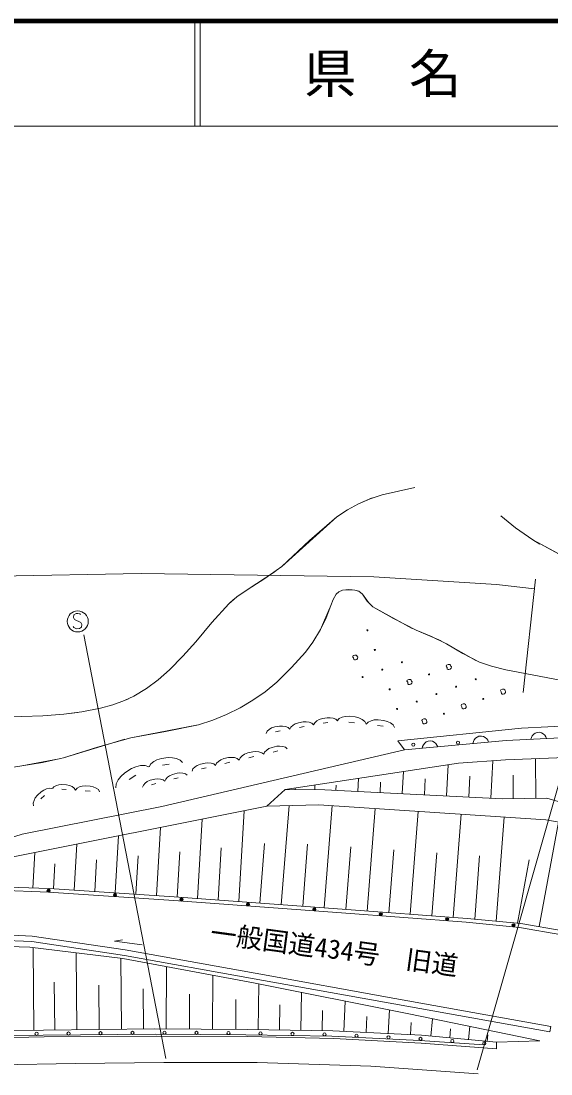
# Model space of a CAD drawing. Units: millimetres, scale not verified. Extents: x 40000 to 680000, y 20000 to 380000.
# Drawn here: x 281228 to 331630, y 279842 to 380000 of the extents above; entities that cross this region are included whole.
import ezdxf
from ezdxf.enums import TextEntityAlignment as Align

# ---------------------------------------------------------------- set-up
doc = ezdxf.new("R2010")
doc.units = ezdxf.units.MM
doc.header["$LTSCALE"] = 1000
for name, color, linetype, lineweight in [('M-BGD', 7, 'Continuous', 13), ('M-STR-HTXT', 7, 'Continuous', 13), ('M-TTL', 2, 'Continuous', 140), ('M-TTL-LINE', 7, 'Continuous', 13), ('M-TTL-TXT', 7, 'Continuous', 13)]:
    doc.layers.add(name, color=color, linetype=linetype, lineweight=lineweight)
doc.styles.add('ＭＳ ゴシック', font='')
doc.styles.get('ＭＳ ゴシック').set_extended_font_data('MS Gothic')

msp = doc.modelspace()

# ---------------------------------------------------------------- linework, layer by layer
at = {"layer": 'M-BGD'}
for p, q in [((315568, 334936), (318694, 335617)), ((313338, 334090), (314618, 334631)), ((313338, 334090), (314442, 334566)), ((314442, 334566), (315568, 334936)), ((312279, 333516), (313338, 334090)), ((306028, 328126), (311275, 332851)), ((308671, 330575), (311275, 332851)), ((311275, 332851), (312279, 333516)), ((326848, 332925), (328263, 331801)), ((326848, 332925), (328263, 331801)), ((326848, 332925), (328263, 331801)), ((328263, 331801), (329893, 330644)), ((328263, 331801), (329893, 330644)), ((328263, 331801), (329893, 330644)), ((306028, 328126), (308671, 330575)), ((329893, 330644), (334180, 328318)), ((329893, 330644), (330576, 330230)), ((329893, 330644), (332358, 329312)), ((302728, 325909), (305396, 327637)), ((304427, 326979), (306028, 328126)), ((302728, 325909), (304427, 326979)), ((301754, 325218), (302728, 325909)), ((301754, 325218), (302728, 325909)), ((311216, 325491), (311445, 325695)), ((311216, 325491), (311445, 325695)), ((311216, 325491), (311445, 325695)), ((311216, 325491), (311445, 325695)), ((311445, 325695), (311793, 325850)), ((311445, 325695), (311793, 325850)), ((311445, 325695), (311793, 325850)), ((311793, 325850), (312407, 325925)), ((311793, 325850), (312407, 325925)), ((311793, 325850), (312775, 325903)), ((312407, 325925), (312983, 325876)), ((312407, 325925), (312983, 325876)), ((312983, 325876), (313408, 325736)), ((312983, 325876), (313362, 325761)), ((313362, 325761), (313700, 325484)), ((299369, 322789), (300984, 324553)), ((299369, 322789), (300984, 324553)), ((300984, 324553), (301754, 325218)), ((300984, 324553), (301754, 325218)), ((300984, 324553), (301446, 324968)), ((310683, 324388), (310909, 324986)), ((310683, 324388), (310909, 324986)), ((310683, 324388), (310909, 324986)), ((310683, 324388), (310909, 324986)), ((310909, 324986), (311216, 325491)), ((310909, 324986), (311216, 325491)), ((310909, 324986), (311216, 325491)), ((310909, 324986), (311216, 325491)), ((313700, 325484), (314261, 324679)), ((313700, 325484), (314164, 324809)), ((313700, 325484), (314164, 324809)), ((313700, 325484), (314164, 324809)), ((313700, 325484), (314164, 324809)), ((314164, 324809), (314697, 324266)), ((314164, 324809), (314697, 324266)), ((314164, 324809), (314697, 324266)), ((314164, 324809), (314697, 324266)), ((309698, 322111), (310613, 324182)), ((310242, 323235), (310683, 324388)), ((310242, 323235), (310683, 324388)), ((310242, 323235), (310683, 324388)), ((310242, 323235), (310683, 324388)), ((314697, 324266), (315772, 323662)), ((314697, 324266), (318432, 322220)), ((314697, 324266), (316646, 323163)), ((314697, 324266), (316646, 323163)), ((297845, 320948), (299369, 322789)), ((297845, 320948), (299369, 322789)), ((309698, 322111), (310242, 323235)), ((309698, 322111), (310242, 323235)), ((309698, 322111), (310242, 323235)), ((309698, 322111), (310242, 323235)), ((316646, 323163), (318800, 322063)), ((316646, 323163), (318800, 322063)), ((297845, 320948), (298469, 321689)), ((308970, 320907), (309698, 322111)), ((308970, 320907), (309698, 322111)), ((308970, 320907), (309698, 322111)), ((308970, 320907), (309698, 322111)), ((308970, 320907), (309698, 322111)), ((318800, 322063), (320284, 321460)), ((318800, 322063), (321182, 321049)), ((318800, 322063), (320284, 321460)), ((296623, 319571), (297845, 320948)), ((296623, 319571), (297845, 320948)), ((296623, 319571), (297845, 320948)), ((308270, 319955), (308970, 320907)), ((308270, 319955), (308970, 320907)), ((308270, 319955), (308970, 320907)), ((308270, 319955), (308970, 320907)), ((308270, 319955), (308970, 320907)), ((320284, 321460), (321711, 320766)), ((320284, 321460), (321711, 320766)), ((321711, 320766), (324475, 319183)), ((321711, 320766), (323259, 319836)), ((295334, 318269), (296623, 319571)), ((295334, 318269), (296623, 319571)), ((295334, 318269), (296623, 319571)), ((306963, 318498), (308270, 319955)), ((312780, 319545), (312812, 319641)), ((312800, 319492), (312780, 319545)), ((312812, 319641), (312967, 319692)), ((312967, 319692), (313110, 319693)), ((313110, 319693), (313180, 319628)), ((313180, 319628), (313215, 319536)), ((313215, 319536), (313266, 319480)), ((323259, 319836), (324840, 319025)), ((312857, 319423), (312800, 319492)), ((312876, 319272), (312857, 319423)), ((312941, 319221), (312876, 319272)), ((313030, 319224), (312941, 319221)), ((313154, 319256), (313030, 319224)), ((313244, 319358), (313154, 319256)), ((313266, 319480), (313244, 319358)), ((321677, 318630), (321710, 318726)), ((321697, 318577), (321677, 318630)), ((321754, 318508), (321697, 318577)), ((321710, 318726), (321864, 318776)), ((321773, 318357), (321754, 318508)), ((321864, 318776), (322007, 318778)), ((322007, 318778), (322077, 318713)), ((322077, 318713), (322112, 318621)), ((322112, 318621), (322163, 318564)), ((322163, 318564), (322141, 318443)), ((324840, 319025), (325971, 318636)), ((325971, 318636), (327337, 318294)), ((294274, 317339), (295334, 318269)), ((305544, 317098), (306963, 318498)), ((305544, 317098), (306681, 318223)), ((321838, 318305), (321773, 318357)), ((321927, 318309), (321838, 318305)), ((322051, 318341), (321927, 318309)), ((322141, 318443), (322051, 318341)), ((327337, 318294), (336850, 316469)), ((327337, 318294), (328006, 318155)), ((291968, 315792), (293155, 316506)), ((293155, 316506), (294274, 317339)), ((304454, 316201), (305544, 317098)), ((304454, 316201), (305544, 317098)), ((317936, 317217), (317968, 317312)), ((317955, 317164), (317936, 317217)), ((318012, 317095), (317955, 317164)), ((317968, 317312), (318122, 317363)), ((318031, 316943), (318012, 317095)), ((318096, 316892), (318031, 316943)), ((318185, 316896), (318096, 316892)), ((318122, 317363), (318265, 317364)), ((318309, 316927), (318185, 316896)), ((318265, 317364), (318335, 317300)), ((318399, 317029), (318309, 316927)), ((318335, 317300), (318370, 317207)), ((318370, 317207), (318421, 317151)), ((318421, 317151), (318399, 317029)), ((291071, 315363), (291968, 315792)), ((291071, 315363), (291437, 315527)), ((303289, 315390), (304454, 316201)), ((303289, 315390), (304454, 316201)), ((326833, 316302), (326865, 316397)), ((326853, 316249), (326833, 316302)), ((326909, 316180), (326853, 316249)), ((326865, 316397), (327020, 316448)), ((326929, 316028), (326909, 316180)), ((326993, 315977), (326929, 316028)), ((327083, 315980), (326993, 315977)), ((327020, 316448), (327163, 316449)), ((327207, 316012), (327083, 315980)), ((327163, 316449), (327232, 316385)), ((327297, 316114), (327207, 316012)), ((327232, 316385), (327267, 316292)), ((327267, 316292), (327319, 316236)), ((327319, 316236), (327297, 316114)), ((287003, 314286), (288791, 314628)), ((288791, 314628), (289952, 314948)), ((288791, 314628), (289952, 314948)), ((289952, 314948), (291071, 315363)), ((289952, 314948), (291071, 315363)), ((300782, 314039), (302061, 314669)), ((300782, 314039), (302061, 314669)), ((302061, 314669), (303289, 315390)), ((302061, 314669), (303289, 315390)), ((323091, 314888), (323123, 314984)), ((323111, 314835), (323091, 314888)), ((323167, 314766), (323111, 314835)), ((323123, 314984), (323278, 315034)), ((323187, 314615), (323167, 314766)), ((323251, 314564), (323187, 314615)), ((323341, 314567), (323251, 314564)), ((323278, 315034), (323421, 315036)), ((323465, 314599), (323341, 314567)), ((323421, 315036), (323490, 314971)), ((323555, 314701), (323465, 314599)), ((323490, 314971), (323525, 314879)), ((323525, 314879), (323577, 314823)), ((323577, 314823), (323555, 314701)), ((278443, 313946), (281312, 313845)), ((281312, 313845), (283308, 313901)), ((281312, 313845), (283308, 313901)), ((283308, 313901), (285306, 314063)), ((283308, 313901), (285306, 314063)), ((285306, 314063), (287003, 314286)), ((285306, 314063), (286603, 314228)), ((298115, 313064), (299463, 313503)), ((299463, 313503), (300782, 314039)), ((309577, 313549), (309367, 313418)), ((309886, 313650), (309577, 313549)), ((310339, 313730), (309886, 313650)), ((310619, 313732), (310339, 313730)), ((310907, 313689), (310619, 313732)), ((311157, 313593), (310907, 313689)), ((311325, 313436), (311157, 313593)), ((311475, 313644), (311283, 313441)), ((311773, 313779), (311475, 313644)), ((312064, 313859), (311773, 313779)), ((312460, 313869), (312064, 313859)), ((313016, 313805), (312460, 313869)), ((313343, 313711), (313016, 313805)), ((313664, 313562), (313343, 313711)), ((313923, 313363), (313664, 313562)), ((314818, 313524), (314537, 313447)), ((315199, 313534), (314818, 313524)), ((315736, 313473), (315199, 313534)), ((319349, 313475), (319381, 313570)), ((319381, 313570), (319536, 313621)), ((319536, 313621), (319679, 313622)), ((319679, 313622), (319748, 313558)), ((319748, 313558), (319783, 313465)), ((291670, 311811), (297921, 313009)), ((294814, 312371), (298115, 313064)), ((304836, 312621), (304634, 312445)), ((305047, 312751), (304836, 312621)), ((305356, 312852), (305047, 312751)), ((305809, 312932), (305356, 312852)), ((306089, 312935), (305809, 312932)), ((306377, 312892), (306089, 312935)), ((306627, 312796), (306377, 312892)), ((306795, 312638), (306627, 312796)), ((306899, 312844), (306795, 312638)), ((307101, 313019), (306899, 312844)), ((307312, 313150), (307101, 313019)), ((307621, 313251), (307312, 313150)), ((308074, 313331), (307621, 313251)), ((307701, 312798), (308154, 312878)), ((308354, 313333), (308074, 313331)), ((308642, 313291), (308354, 313333)), ((308892, 313195), (308642, 313291)), ((309060, 313037), (308892, 313195)), ((309164, 313242), (309060, 313037)), ((309367, 313418), (309164, 313242)), ((309966, 313197), (310419, 313277)), ((312396, 313313), (312952, 313249)), ((314065, 313121), (313923, 313363)), ((314250, 313317), (314065, 313121)), ((314537, 313447), (314250, 313317)), ((315138, 312998), (315674, 312936)), ((316051, 313382), (315736, 313473)), ((316361, 313238), (316051, 313382)), ((316611, 313046), (316361, 313238)), ((316747, 312813), (316611, 313046)), ((328837, 312722), (317074, 311517)), ((319369, 313422), (319349, 313475)), ((319425, 313353), (319369, 313422)), ((319445, 313201), (319425, 313353)), ((319509, 313150), (319445, 313201)), ((319599, 313154), (319509, 313150)), ((319723, 313185), (319599, 313154)), ((319813, 313287), (319723, 313185)), ((319783, 313465), (319835, 313409)), ((319835, 313409), (319813, 313287)), ((339487, 313296), (328837, 312722)), ((285254, 309917), (291087, 311678)), ((288496, 310935), (291670, 311811)), ((291670, 311811), (294814, 312371)), ((304634, 312445), (304530, 312240)), ((305436, 312399), (305889, 312479)), ((317074, 311517), (317702, 310661)), ((317702, 310661), (327374, 311569)), ((319942, 311504), (319768, 311427)), ((320180, 311526), (319942, 311504)), ((320365, 311483), (320180, 311526)), ((324327, 311614), (324252, 311456)), ((324463, 311778), (324327, 311614)), ((324604, 311881), (324463, 311778)), ((324777, 311958), (324604, 311881)), ((325016, 311980), (324777, 311958)), ((325201, 311937), (325016, 311980)), ((325359, 311862), (325201, 311937)), ((325522, 311726), (325359, 311862)), ((325626, 311585), (325522, 311726)), ((325702, 311412), (325626, 311585)), ((327374, 311569), (339740, 312134)), ((329768, 311858), (329716, 311676)), ((329851, 312012), (329768, 311858)), ((329994, 312169), (329851, 312012)), ((330139, 312266), (329994, 312169)), ((330316, 312334), (330139, 312266)), ((330556, 312345), (330316, 312334)), ((330739, 312293), (330556, 312345)), ((330893, 312210), (330739, 312293)), ((331049, 312067), (330893, 312210)), ((331146, 311921), (331049, 312067)), ((331214, 311744), (331146, 311921)), ((285254, 309917), (288496, 310935)), ((294627, 305286), (317702, 310661)), ((303262, 310499), (302794, 310389)), ((303553, 310517), (303262, 310499)), ((303855, 310489), (303553, 310517)), ((304591, 310647), (304398, 310460)), ((304794, 310789), (304591, 310647)), ((305097, 310907), (304794, 310789)), ((305545, 311012), (305097, 310907)), ((305202, 310459), (305650, 310564)), ((305824, 311030), (305545, 311012)), ((306114, 311003), (305824, 311030)), ((306369, 310921), (306114, 311003)), ((306545, 310773), (306369, 310921)), ((319416, 311002), (319373, 310817)), ((319492, 311160), (319416, 311002)), ((319627, 311323), (319492, 311160)), ((319768, 311427), (319627, 311323)), ((320523, 311408), (320365, 311483)), ((320686, 311272), (320523, 311408)), ((320790, 311131), (320686, 311272)), ((320867, 310958), (320790, 311131)), ((324252, 311456), (324209, 311272)), ((281293, 309153), (284868, 309815)), ((283267, 309477), (285254, 309917)), ((293858, 309566), (293565, 309334)), ((294158, 309734), (293858, 309566)), ((294594, 309856), (294158, 309734)), ((295229, 309938), (294594, 309856)), ((295618, 309924), (295229, 309938)), ((296015, 309847), (295618, 309924)), ((296357, 309698), (296015, 309847)), ((296581, 309469), (296357, 309698)), ((300014, 309577), (299822, 309391)), ((300217, 309719), (300014, 309577)), ((300520, 309837), (300217, 309719)), ((300968, 309942), (300520, 309837)), ((300625, 309389), (301073, 309494)), ((301247, 309960), (300968, 309942)), ((301537, 309933), (301247, 309960)), ((301793, 309851), (301537, 309933)), ((301969, 309703), (301793, 309851)), ((302065, 309923), (301969, 309703)), ((302266, 310118), (302065, 309923)), ((302478, 310266), (302266, 310118)), ((302794, 310389), (302478, 310266)), ((302904, 309922), (303371, 310031)), ((304122, 310404), (303855, 310489)), ((304306, 310250), (304122, 310404)), ((304398, 310460), (304306, 310250)), ((327318, 309722), (322832, 309394)), ((325926, 306070), (326109, 309633)), ((333017, 309952), (327318, 309722)), ((330185, 306049), (330146, 309836)), ((278315, 308687), (281293, 309153)), ((281293, 309153), (283267, 309477)), ((291109, 308489), (290711, 308149)), ((291734, 308885), (291109, 308489)), ((292148, 309060), (291734, 308885)), ((292603, 309173), (292148, 309060)), ((293034, 309183), (292603, 309173)), ((293380, 309052), (293034, 309183)), ((293565, 309334), (293408, 309055)), ((294677, 309221), (295312, 309304)), ((297582, 308867), (297489, 308656)), ((297775, 309054), (297582, 308867)), ((297978, 309196), (297775, 309054)), ((298281, 309314), (297978, 309196)), ((298729, 309418), (298281, 309314)), ((298385, 308866), (298833, 308971)), ((299008, 309437), (298729, 309418)), ((299297, 309410), (299008, 309437)), ((299553, 309328), (299297, 309410)), ((299729, 309180), (299553, 309328)), ((299822, 309391), (299729, 309180)), ((322832, 309394), (306355, 306902)), ((317489, 306504), (317597, 308602)), ((321707, 306287), (321860, 309247)), ((290477, 307826), (290283, 307441)), ((290711, 308149), (290477, 307826)), ((291505, 307864), (292130, 308260)), ((293045, 307511), (292867, 307327)), ((293235, 307652), (293045, 307511)), ((293522, 307774), (293235, 307652)), ((293947, 307886), (293522, 307774)), ((294214, 307912), (293947, 307886)), ((294491, 307894), (294214, 307912)), ((294738, 307823), (294491, 307894)), ((294911, 307687), (294738, 307823)), ((294993, 307891), (294911, 307687)), ((295172, 308075), (294993, 307891)), ((295362, 308216), (295172, 308075)), ((295648, 308338), (295362, 308216)), ((296074, 308451), (295648, 308338)), ((295761, 307913), (296186, 308025)), ((296340, 308476), (296074, 308451)), ((296618, 308458), (296340, 308476)), ((296864, 308387), (296618, 308458)), ((297037, 308251), (296864, 308387)), ((313270, 306721), (313334, 307957)), ((315380, 306613), (315431, 307613)), ((319598, 306395), (319676, 307913)), ((323817, 306178), (323918, 308158)), ((328049, 306026), (328025, 308260)), ((283136, 306685), (282785, 306357)), ((283379, 306846), (283136, 306685)), ((283655, 306972), (283379, 306846)), ((283929, 307031), (283655, 306972)), ((284165, 306989), (283929, 307031)), ((284357, 307153), (284214, 306986)), ((284585, 307270), (284357, 307153)), ((284810, 307343), (284585, 307270)), ((285121, 307367), (284810, 307343)), ((285092, 306928), (285531, 306900)), ((285560, 307339), (285121, 307367)), ((285820, 307277), (285560, 307339)), ((286078, 307172), (285820, 307277)), ((286289, 307026), (286078, 307172)), ((286409, 306842), (286289, 307026)), ((286559, 307017), (286409, 306842)), ((286797, 307139), (286559, 307017)), ((287033, 307216), (286797, 307139)), ((287357, 307241), (287033, 307216)), ((287327, 306782), (287786, 306752)), ((287816, 307211), (287357, 307241)), ((288089, 307147), (287816, 307211)), ((288358, 307037), (288089, 307147)), ((288579, 306885), (288358, 307037)), ((288704, 306692), (288579, 306885)), ((290283, 307441), (290254, 307072)), ((292867, 307327), (292784, 307123)), ((293635, 307348), (294060, 307461)), ((304613, 305303), (306355, 306902)), ((306355, 306902), (310107, 306884)), ((307293, 306897), (307293, 306985)), ((309169, 306888), (309171, 307328)), ((310107, 306884), (326980, 306015)), ((311161, 306830), (311186, 307313)), ((282462, 305859), (282385, 305590)), ((282385, 305590), (282411, 305351)), ((282572, 306093), (282462, 305859)), ((282785, 306357), (282572, 306093)), ((283113, 306006), (283464, 306334)), ((326980, 306015), (331253, 306060)), ((331253, 306060), (336510, 304530)), ((277539, 299910), (304613, 305303)), ((281330, 302658), (294627, 305286)), ((301941, 296239), (302440, 304870)), ((304613, 305303), (309549, 305454)), ((305980, 295940), (306718, 305368)), ((309549, 305454), (331137, 304012)), ((310069, 295638), (310831, 305368)), ((314157, 295333), (314922, 305095)), ((318246, 295026), (319013, 304822)), ((322334, 294720), (323104, 304548)), ((298025, 296529), (298461, 304078)), ((326420, 294375), (327195, 304275)), ((330525, 293852), (332356, 303803)), ((331137, 304012), (335207, 303315)), ((274000, 300271), (281330, 302658)), ((290190, 297062), (290504, 302493)), ((294108, 296805), (294483, 303285)), ((286272, 297319), (286525, 301700)), ((303935, 296092), (304379, 301752)), ((308024, 295789), (308487, 301700)), ((282351, 297524), (282547, 300908)), ((292149, 296933), (292360, 300584)), ((296067, 296674), (296315, 300969)), ((299983, 296384), (300270, 301354)), ((312113, 295486), (312580, 301453)), ((316201, 295180), (316670, 301160)), ((320290, 294873), (320760, 300868)), ((324378, 294557), (324849, 300576)), ((284313, 297448), (284450, 299815)), ((288231, 297191), (288405, 300200)), ((328458, 294194), (329563, 300199)), ((283905, 297474), (278555, 297644)), ((283905, 297474), (295804, 296694)), ((283833, 297122), (278554, 297330)), ((283833, 297122), (295752, 296342)), ((295804, 296694), (311765, 295512)), ((295752, 296342), (311713, 295154)), ((311765, 295512), (323654, 294621)), ((311713, 295154), (323574, 294268)), ((323654, 294621), (328754, 294168)), ((323574, 294268), (328641, 293778)), ((328641, 293778), (332670, 293086)), ((328754, 294168), (332801, 293448)), ((282241, 292440), (278218, 292615)), ((282291, 292958), (278240, 293135)), ((291144, 291634), (282291, 292958)), ((290108, 292486), (290880, 292589)), ((292762, 292109), (290108, 292486)), ((282060, 291889), (278281, 292043)), ((290904, 290835), (282060, 291889)), ((291068, 291120), (282241, 292440)), ((282456, 284010), (282379, 291851)), ((303499, 289414), (291144, 291634)), ((286544, 284050), (286472, 291363)), ((290769, 284092), (290703, 290859)), ((303352, 288494), (290904, 290835)), ((303407, 288902), (291052, 291123)), ((295041, 284118), (295067, 290052)), ((284431, 284029), (284386, 288581)), ((299449, 284099), (299472, 289224)), ((318115, 285559), (303352, 288494)), ((316688, 286509), (303407, 288902)), ((316780, 287021), (303499, 289414)), ((288657, 284071), (288615, 288295)), ((292882, 284112), (292845, 287930)), ((303770, 284065), (303853, 288394)), ((307830, 283988), (307899, 287590)), ((297245, 284108), (297260, 287426)), ((301653, 284089), (301666, 286921)), ((311931, 283879), (312068, 286761)), ((331527, 283842), (316688, 286509)), ((331619, 284354), (316780, 287021)), ((305800, 284026), (305846, 286406)), ((309860, 283949), (309897, 285892)), ((316156, 283679), (316262, 285927)), ((330581, 282983), (318115, 285559)), ((314044, 283779), (314117, 285318)), ((318268, 283579), (318323, 284736)), ((320216, 283444), (320373, 285092)), ((283374, 284019), (276025, 283947)), ((277695, 283464), (283321, 283520)), ((283321, 283520), (293996, 283620)), ((283374, 284019), (293939, 284123)), ((293939, 284123), (302755, 284084)), ((293996, 283620), (302598, 283573)), ((302598, 283573), (310791, 283443)), ((302755, 284084), (310875, 283930)), ((310875, 283930), (319324, 283529)), ((319324, 283529), (326459, 282849)), ((322000, 283274), (322083, 284146)), ((323783, 283104), (323903, 284363)), ((325567, 282934), (325628, 283572)), ((331619, 284354), (331527, 283842)), ((275847, 283197), (283426, 283368)), ((283426, 283368), (294095, 283442)), ((294095, 283442), (302770, 283402)), ((302770, 283402), (310989, 283209)), ((310791, 283443), (319168, 283038)), ((310989, 283209), (319293, 282780)), ((319168, 283038), (325278, 282601)), ((319293, 282780), (326456, 282221)), ((326456, 282221), (326459, 282849)), ((326459, 282849), (330581, 282983)), ((275562, 280621), (286403, 280850)), ((286403, 280850), (294795, 280936)), ((294795, 280936), (303686, 280916)), ((303686, 280916), (314491, 280566)), ((314491, 280566), (324704, 279842))]:
    msp.add_line(p, q, dxfattribs=at)
for centre, radius in [((314171, 322043), 50), ((314878, 320172), 50), ((317456, 319007), 50), ((313714, 317594), 50), ((315585, 318301), 50), ((320033, 317843), 50), ((322611, 316679), 50), ((324482, 317386), 50), ((316291, 316430), 50), ((320740, 315972), 50), ((325189, 315515), 50), ((316998, 314559), 50), ((318869, 315265), 50), ((321447, 314101), 50), ((322786, 311359), 150), ((318548, 311166), 150), ((283839, 297271), 150), ((283843, 297271), 150), ((283839, 297271), 90), ((283843, 297271), 90), ((283839, 297271), 30), ((283843, 297271), 30), ((290165, 296858), 150), ((290165, 296858), 90), ((290165, 296858), 30), ((296488, 296438), 150), ((296488, 296438), 90), ((296488, 296438), 30), ((302806, 295968), 150), ((302806, 295968), 90), ((302806, 295968), 30), ((309124, 295497), 150), ((309124, 295497), 90), ((309124, 295497), 30), ((315442, 295026), 150), ((315442, 295026), 90), ((315442, 295026), 30), ((321760, 294554), 150), ((321760, 294554), 90), ((321760, 294554), 30), ((328073, 293984), 150), ((328073, 293984), 90), ((328073, 293984), 30), ((282702, 283664), 150), ((285745, 283693), 150), ((288788, 283722), 150), ((291831, 283750), 150), ((294876, 283766), 150), ((297919, 283749), 150), ((300962, 283732), 150), ((304006, 283701), 150), ((307049, 283652), 150), ((310091, 283604), 150), ((313136, 283480), 150), ((316176, 283333), 150), ((319219, 283185), 150), ((322254, 282968), 150), ((325289, 282751), 150)]:
    msp.add_circle(centre, radius, dxfattribs=at)
at = {"layer": 'M-STR-HTXT'}
for p, q in [((262287, 326890), (292649, 327446)), ((292649, 327446), (314773, 327138)), ((314773, 327138), (326440, 326404)), ((330171, 326898), (328981, 316125)), ((326440, 326404), (330072, 326002)), ((286482, 323639), (286251, 323502)), ((286641, 323651), (286482, 323639)), ((286804, 323623), (286641, 323651)), ((286890, 323549), (286804, 323623)), ((286251, 323502), (286229, 323260)), ((286229, 323260), (286324, 323066)), ((286324, 323066), (286906, 322789)), ((286906, 322789), (287001, 322595)), ((287001, 322595), (286979, 322353)), ((286261, 322299), (286172, 322413)), ((286509, 322198), (286261, 322299)), ((286788, 322218), (286509, 322198)), ((286979, 322353), (286788, 322218)), ((295014, 281325), (287204, 321603)), ((324614, 280242), (335999, 320180))]:
    msp.add_line(p, q, dxfattribs=at)
msp.add_circle((286618, 322888), 1000, dxfattribs=at)
at = {"layer": 'M-TTL'}
msp.add_line((680000, 380000), (40000, 380000), dxfattribs=at)
at = {"layer": 'M-TTL-LINE'}
for p, q in [((297750, 380000), (297750, 370000)), ((298250, 380000), (298250, 370000)), ((40000, 370000), (680000, 370000))]:
    msp.add_line(p, q, dxfattribs=at)

# ---------------------------------------------------------------- texts
at = {"layer": 'M-BGD', "style": 'ＭＳ ゴシック'}
msp.add_text('一般国道434号\u3000旧道', height=1833, rotation=352.242, dxfattribs=at).set_placement((311022, 291712), align=Align.MIDDLE_CENTER)
at = {"layer": 'M-TTL-TXT', "style": 'ＭＳ ゴシック'}
msp.add_text('県\u3000名', height=3666, dxfattribs=at).set_placement((315625, 375000), align=Align.MIDDLE_CENTER)

doc.saveas('drawing.dxf')
